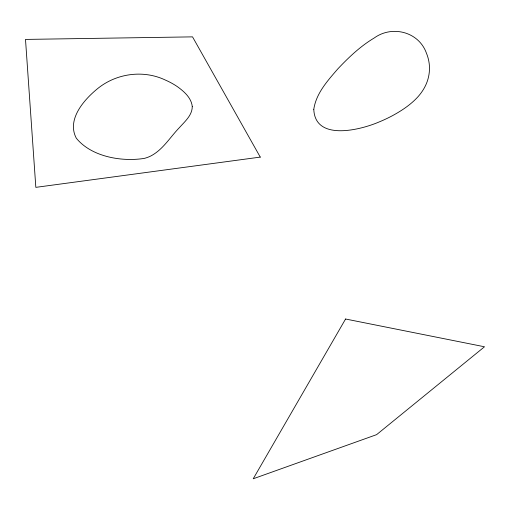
<?xml version="1.0" encoding="UTF-8"?>
<svg xmlns="http://www.w3.org/2000/svg" width="510" height="510" viewBox="0 0 510 510"><rect width="100%" height="100%" fill="white"/><g stroke="black" fill="none" stroke-linecap="round" stroke-linejoin="round"><path stroke-width="0.76" d="M313.79 109.312C315.059 141.442 360.156 130.018 378.56 122.196A109.012 75.862 -13.1 0 0 392.445 115.693C401.848 110.581 410.952 104.563 418.155 96.556A61.149 42.553 -13.1 0 0 424.524 87.529C428.923 79.522 430.548 70.017 428.789 61.034A83.544 58.14 -13.1 0 0 426.462 53.257C418.927 31.818 392.215 24.92 374.212 37.995C360.43 46.193 348.693 57.369 337.747 68.977C327.592 80.739 316.111 93.362 313.79 109.312M192.264 106.564C192.219 115.419 184.741 121.59 179.335 127.698C170.04 137.26 163.009 149.608 150.858 155.952A23.014 16.014 -13.1 0 1 144.177 158.419C121.405 161.982 91.354 156.717 76.302 138.197C66.625 119.901 83.423 100.355 96.868 89.231C115.706 73.414 143.182 69.443 165.463 80.102A89.582 62.341 -13.1 0 1 177.754 86.923C184.327 91.723 191.377 97.965 192.264 106.564M345.576 319.011L253.228 478.775L376.609 434.647L484.5 346.774L345.576 319.011M260.272 157.105L35.834 187.355L25.5 39.417L192.531 36.867L260.272 157.105"/></g></svg>
